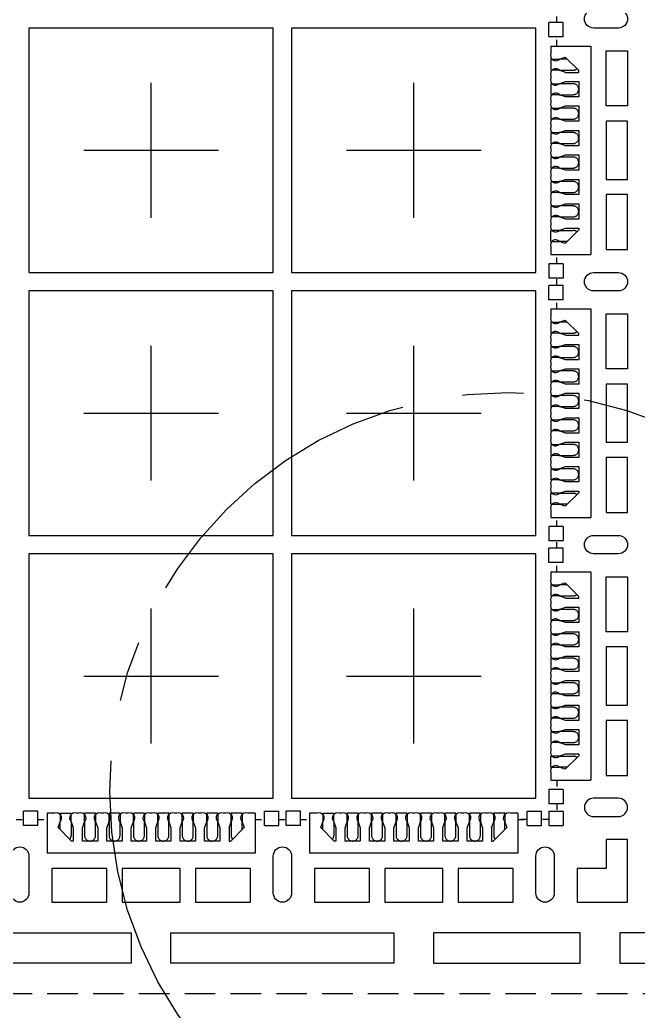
# Model space of a CAD drawing. Extents: x -140 to 1972, y -487 to -95.
# Drawn here: x 1821.49 to 1831.61, y -343.43 to -327.21 of the extents above; entities that cross this region are included whole.
import ezdxf

# ---------------------------------------------------------------- set-up
doc = ezdxf.new("R2010")
doc.units = 0
doc.header["$LTSCALE"] = 5
doc.header["$MEASUREMENT"] = 0
doc.linetypes.add('CENTER', pattern=[2, 1.25, -0.25, 0.25, -0.25])
doc.linetypes.add('HIDDEN', pattern=[0.375, 0.25, -0.125])
doc.layers.get('0').update_dxf_attribs({"linetype": 'CONTINUOUS'})
doc.layers.add('1', color=7, linetype='CONTINUOUS')
doc.layers.add('1D', color=4, linetype='CONTINUOUS')

msp = doc.modelspace()

# ---------------------------------------------------------------- linework, layer by layer
for p, q in [((1830.15, -340.153, -0.029), (1830.15, -340.388, -0.029)), ((1830.15, -340.153, -0.029), (1830.385, -340.153, -0.029)), ((1830.385, -340.153, -0.029), (1830.385, -340.388, -0.029)), ((1830.15, -340.388, -0.029), (1830.385, -340.388, -0.029))]:
    msp.add_line(p, q)
at = {"layer": '1'}
for p, q in [((1830.15, -327.488, -0.029), (1830.15, -327.253, -0.029)), ((1830.385, -327.253, -0.029), (1830.15, -327.253, -0.029)), ((1830.385, -327.488, -0.029), (1830.385, -327.253, -0.029)), ((1830.385, -327.488, -0.029), (1830.15, -327.488, -0.029)), ((1830.185, -327.638, -0.029), (1830.185, -327.764, -0.029)), ((1830.204, -327.853, -0.029), (1830.323, -327.853, -0.029)), ((1830.323, -327.853, -0.029), (1830.419, -327.819, -0.029)), ((1830.64, -328.04, -0.029), (1830.419, -327.819, -0.029)), ((1830.323, -328.033, -0.029), (1830.204, -328.033, -0.029)), ((1830.425, -328.068, -0.029), (1830.323, -328.033, -0.029)), ((1830.425, -328.068, -0.029), (1830.64, -328.068, -0.029)), ((1830.185, -328.121, -0.029), (1830.185, -328.164, -0.029)), ((1830.323, -328.253, -0.029), (1830.425, -328.218, -0.029)), ((1830.425, -328.218, -0.029), (1830.64, -328.218, -0.029)), ((1830.204, -328.253, -0.029), (1830.323, -328.253, -0.029)), ((1830.185, -328.521, -0.029), (1830.185, -328.564, -0.029)), ((1830.323, -328.433, -0.029), (1830.204, -328.433, -0.029)), ((1830.425, -328.468, -0.029), (1830.323, -328.433, -0.029)), ((1830.64, -328.468, -0.029), (1830.425, -328.468, -0.029)), ((1830.204, -328.653, -0.029), (1830.323, -328.653, -0.029)), ((1830.323, -328.653, -0.029), (1830.425, -328.618, -0.029)), ((1830.425, -328.618, -0.029), (1830.64, -328.618, -0.029)), ((1830.323, -328.833, -0.029), (1830.204, -328.833, -0.029)), ((1830.425, -328.868, -0.029), (1830.323, -328.833, -0.029)), ((1830.64, -328.868, -0.029), (1830.425, -328.868, -0.029)), ((1830.185, -328.921, -0.029), (1830.185, -328.964, -0.029)), ((1830.323, -329.053, -0.029), (1830.425, -329.018, -0.029)), ((1830.425, -329.018, -0.029), (1830.64, -329.018, -0.029)), ((1830.204, -329.053, -0.029), (1830.323, -329.053, -0.029)), ((1830.185, -329.321, -0.029), (1830.185, -329.364, -0.029)), ((1830.323, -329.233, -0.029), (1830.204, -329.233, -0.029)), ((1830.425, -329.268, -0.029), (1830.323, -329.233, -0.029)), ((1830.64, -329.268, -0.029), (1830.425, -329.268, -0.029)), ((1830.204, -329.453, -0.029), (1830.323, -329.453, -0.029)), ((1830.323, -329.453, -0.029), (1830.425, -329.418, -0.029)), ((1830.425, -329.418, -0.029), (1830.64, -329.418, -0.029)), ((1830.323, -329.633, -0.029), (1830.204, -329.633, -0.029)), ((1830.425, -329.668, -0.029), (1830.323, -329.633, -0.029)), ((1830.64, -329.668, -0.029), (1830.425, -329.668, -0.029)), ((1830.185, -329.721, -0.029), (1830.185, -329.764, -0.029)), ((1830.204, -329.853, -0.029), (1830.323, -329.853, -0.029)), ((1830.323, -329.853, -0.029), (1830.425, -329.818, -0.029)), ((1830.425, -329.818, -0.029), (1830.64, -329.818, -0.029)), ((1830.185, -330.121, -0.029), (1830.185, -330.164, -0.029)), ((1830.323, -330.033, -0.029), (1830.204, -330.033, -0.029)), ((1830.425, -330.068, -0.029), (1830.323, -330.033, -0.029)), ((1830.64, -330.068, -0.029), (1830.425, -330.068, -0.029)), ((1830.204, -330.253, -0.029), (1830.323, -330.253, -0.029)), ((1830.323, -330.253, -0.029), (1830.425, -330.218, -0.029)), ((1830.425, -330.218, -0.029), (1830.64, -330.218, -0.029)), ((1830.323, -330.433, -0.029), (1830.204, -330.433, -0.029)), ((1830.425, -330.468, -0.029), (1830.323, -330.433, -0.029)), ((1830.64, -330.468, -0.029), (1830.425, -330.468, -0.029)), ((1830.185, -330.521, -0.029), (1830.185, -330.564, -0.029)), ((1830.323, -330.653, -0.029), (1830.204, -330.653, -0.029)), ((1830.323, -330.653, -0.029), (1830.425, -330.618, -0.029)), ((1830.64, -330.646, -0.029), (1830.419, -330.866, -0.029)), ((1830.425, -330.618, -0.029), (1830.64, -330.618, -0.029)), ((1830.204, -330.833, -0.029), (1830.323, -330.833, -0.029)), ((1830.419, -330.866, -0.029), (1830.323, -330.833, -0.029)), ((1830.185, -330.921, -0.029), (1830.185, -331.048, -0.029)), ((1830.15, -331.198, -0.029), (1830.15, -331.433, -0.029)), ((1830.385, -331.198, -0.029), (1830.15, -331.198, -0.029)), ((1830.385, -331.198, -0.029), (1830.385, -331.433, -0.029)), ((1830.385, -331.433, -0.029), (1830.15, -331.433, -0.029)), ((1830.15, -331.788, -0.029), (1830.15, -331.553, -0.029)), ((1830.385, -331.553, -0.029), (1830.15, -331.553, -0.029)), ((1830.385, -331.788, -0.029), (1830.385, -331.553, -0.029)), ((1830.385, -331.788, -0.029), (1830.15, -331.788, -0.029)), ((1830.185, -331.938, -0.029), (1830.185, -332.064, -0.029)), ((1830.323, -332.153, -0.029), (1830.419, -332.119, -0.029)), ((1830.64, -332.34, -0.029), (1830.419, -332.119, -0.029)), ((1830.204, -332.153, -0.029), (1830.323, -332.153, -0.029)), ((1830.185, -332.421, -0.029), (1830.185, -332.464, -0.029)), ((1830.323, -332.333, -0.029), (1830.204, -332.333, -0.029)), ((1830.425, -332.368, -0.029), (1830.323, -332.333, -0.029)), ((1830.425, -332.368, -0.029), (1830.64, -332.368, -0.029)), ((1830.204, -332.553, -0.029), (1830.323, -332.553, -0.029)), ((1830.323, -332.553, -0.029), (1830.425, -332.518, -0.029)), ((1830.425, -332.518, -0.029), (1830.64, -332.518, -0.029)), ((1830.323, -332.733, -0.029), (1830.204, -332.733, -0.029)), ((1830.425, -332.768, -0.029), (1830.323, -332.733, -0.029)), ((1830.64, -332.768, -0.029), (1830.425, -332.768, -0.029)), ((1830.185, -332.821, -0.029), (1830.185, -332.864, -0.029)), ((1830.323, -332.953, -0.029), (1830.425, -332.918, -0.029)), ((1830.425, -332.918, -0.029), (1830.64, -332.918, -0.029)), ((1830.204, -332.953, -0.029), (1830.323, -332.953, -0.029)), ((1830.185, -333.221, -0.029), (1830.185, -333.264, -0.029)), ((1830.323, -333.133, -0.029), (1830.204, -333.133, -0.029)), ((1830.425, -333.168, -0.029), (1830.323, -333.133, -0.029)), ((1830.64, -333.168, -0.029), (1830.425, -333.168, -0.029)), ((1830.204, -333.353, -0.029), (1830.323, -333.353, -0.029)), ((1830.323, -333.353, -0.029), (1830.425, -333.318, -0.029)), ((1830.425, -333.318, -0.029), (1830.64, -333.318, -0.029)), ((1830.323, -333.533, -0.029), (1830.204, -333.533, -0.029)), ((1830.425, -333.568, -0.029), (1830.323, -333.533, -0.029)), ((1830.64, -333.568, -0.029), (1830.425, -333.568, -0.029)), ((1830.185, -333.621, -0.029), (1830.185, -333.664, -0.029)), ((1830.323, -333.753, -0.029), (1830.425, -333.718, -0.029)), ((1830.425, -333.718, -0.029), (1830.64, -333.718, -0.029)), ((1830.204, -333.753, -0.029), (1830.323, -333.753, -0.029)), ((1830.185, -334.021, -0.029), (1830.185, -334.064, -0.029)), ((1830.323, -333.933, -0.029), (1830.204, -333.933, -0.029)), ((1830.425, -333.968, -0.029), (1830.323, -333.933, -0.029)), ((1830.64, -333.968, -0.029), (1830.425, -333.968, -0.029)), ((1830.204, -334.153, -0.029), (1830.323, -334.153, -0.029)), ((1830.323, -334.153, -0.029), (1830.425, -334.118, -0.029)), ((1830.425, -334.118, -0.029), (1830.64, -334.118, -0.029)), ((1830.323, -334.333, -0.029), (1830.204, -334.333, -0.029)), ((1830.425, -334.368, -0.029), (1830.323, -334.333, -0.029)), ((1830.64, -334.368, -0.029), (1830.425, -334.368, -0.029)), ((1830.185, -334.421, -0.029), (1830.185, -334.464, -0.029)), ((1830.204, -334.553, -0.029), (1830.323, -334.553, -0.029)), ((1830.323, -334.553, -0.029), (1830.425, -334.518, -0.029)), ((1830.425, -334.518, -0.029), (1830.64, -334.518, -0.029)), ((1830.185, -334.821, -0.029), (1830.185, -334.864, -0.029)), ((1830.323, -334.733, -0.029), (1830.204, -334.733, -0.029)), ((1830.425, -334.768, -0.029), (1830.323, -334.733, -0.029)), ((1830.64, -334.768, -0.029), (1830.425, -334.768, -0.029)), ((1830.323, -334.953, -0.029), (1830.204, -334.953, -0.029)), ((1830.323, -334.953, -0.029), (1830.425, -334.918, -0.029)), ((1830.64, -334.946, -0.029), (1830.419, -335.166, -0.029)), ((1830.425, -334.918, -0.029), (1830.64, -334.918, -0.029)), ((1830.204, -335.133, -0.029), (1830.323, -335.133, -0.029)), ((1830.419, -335.166, -0.029), (1830.323, -335.133, -0.029)), ((1830.185, -335.221, -0.029), (1830.185, -335.348, -0.029)), ((1830.15, -335.498, -0.029), (1830.15, -335.733, -0.029)), ((1830.385, -335.498, -0.029), (1830.15, -335.498, -0.029)), ((1830.385, -335.498, -0.029), (1830.385, -335.733, -0.029)), ((1830.385, -335.733, -0.029), (1830.15, -335.733, -0.029)), ((1830.15, -336.088, -0.029), (1830.15, -335.853, -0.029)), ((1830.385, -335.853, -0.029), (1830.15, -335.853, -0.029)), ((1830.385, -336.088, -0.029), (1830.385, -335.853, -0.029)), ((1830.385, -336.088, -0.029), (1830.15, -336.088, -0.029)), ((1830.185, -336.238, -0.029), (1830.185, -336.364, -0.029)), ((1830.204, -336.453, -0.029), (1830.323, -336.453, -0.029)), ((1830.323, -336.453, -0.029), (1830.419, -336.419, -0.029)), ((1830.64, -336.64, -0.029), (1830.419, -336.419, -0.029)), ((1830.323, -336.633, -0.029), (1830.204, -336.633, -0.029)), ((1830.425, -336.668, -0.029), (1830.323, -336.633, -0.029)), ((1830.425, -336.668, -0.029), (1830.64, -336.668, -0.029)), ((1830.185, -336.721, -0.029), (1830.185, -336.764, -0.029)), ((1830.323, -336.853, -0.029), (1830.425, -336.818, -0.029)), ((1830.425, -336.818, -0.029), (1830.64, -336.818, -0.029)), ((1830.204, -336.853, -0.029), (1830.323, -336.853, -0.029)), ((1830.185, -337.121, -0.029), (1830.185, -337.164, -0.029)), ((1830.323, -337.033, -0.029), (1830.204, -337.033, -0.029)), ((1830.425, -337.068, -0.029), (1830.323, -337.033, -0.029)), ((1830.64, -337.068, -0.029), (1830.425, -337.068, -0.029)), ((1830.204, -337.253, -0.029), (1830.323, -337.253, -0.029)), ((1830.323, -337.253, -0.029), (1830.425, -337.218, -0.029)), ((1830.425, -337.218, -0.029), (1830.64, -337.218, -0.029)), ((1830.323, -337.433, -0.029), (1830.204, -337.433, -0.029)), ((1830.425, -337.468, -0.029), (1830.323, -337.433, -0.029)), ((1830.64, -337.468, -0.029), (1830.425, -337.468, -0.029)), ((1830.185, -337.521, -0.029), (1830.185, -337.564, -0.029)), ((1830.323, -337.653, -0.029), (1830.425, -337.618, -0.029)), ((1830.425, -337.618, -0.029), (1830.64, -337.618, -0.029)), ((1830.204, -337.653, -0.029), (1830.323, -337.653, -0.029)), ((1830.185, -337.921, -0.029), (1830.185, -337.964, -0.029)), ((1830.323, -337.833, -0.029), (1830.204, -337.833, -0.029)), ((1830.425, -337.868, -0.029), (1830.323, -337.833, -0.029)), ((1830.64, -337.868, -0.029), (1830.425, -337.868, -0.029)), ((1830.204, -338.053, -0.029), (1830.323, -338.053, -0.029)), ((1830.323, -338.053, -0.029), (1830.425, -338.018, -0.029)), ((1830.425, -338.018, -0.029), (1830.64, -338.018, -0.029)), ((1830.323, -338.233, -0.029), (1830.204, -338.233, -0.029)), ((1830.425, -338.268, -0.029), (1830.323, -338.233, -0.029)), ((1830.64, -338.268, -0.029), (1830.425, -338.268, -0.029)), ((1830.185, -338.321, -0.029), (1830.185, -338.364, -0.029)), ((1830.204, -338.453, -0.029), (1830.323, -338.453, -0.029)), ((1830.323, -338.453, -0.029), (1830.425, -338.418, -0.029)), ((1830.425, -338.418, -0.029), (1830.64, -338.418, -0.029)), ((1830.185, -338.721, -0.029), (1830.185, -338.764, -0.029)), ((1830.323, -338.633, -0.029), (1830.204, -338.633, -0.029)), ((1830.425, -338.668, -0.029), (1830.323, -338.633, -0.029)), ((1830.64, -338.668, -0.029), (1830.425, -338.668, -0.029)), ((1830.204, -338.853, -0.029), (1830.323, -338.853, -0.029)), ((1830.323, -338.853, -0.029), (1830.425, -338.818, -0.029)), ((1830.425, -338.818, -0.029), (1830.64, -338.818, -0.029)), ((1830.323, -339.033, -0.029), (1830.204, -339.033, -0.029)), ((1830.425, -339.068, -0.029), (1830.323, -339.033, -0.029)), ((1830.64, -339.068, -0.029), (1830.425, -339.068, -0.029)), ((1830.185, -339.121, -0.029), (1830.185, -339.164, -0.029)), ((1830.323, -339.253, -0.029), (1830.204, -339.253, -0.029)), ((1830.323, -339.253, -0.029), (1830.425, -339.218, -0.029)), ((1830.64, -339.246, -0.029), (1830.419, -339.466, -0.029)), ((1830.425, -339.218, -0.029), (1830.64, -339.218, -0.029)), ((1830.185, -339.521, -0.029), (1830.185, -339.648, -0.029)), ((1830.204, -339.433, -0.029), (1830.323, -339.433, -0.029)), ((1830.419, -339.466, -0.029), (1830.323, -339.433, -0.029)), ((1830.15, -339.798, -0.029), (1830.15, -340.033, -0.029)), ((1830.385, -339.798, -0.029), (1830.15, -339.798, -0.029)), ((1830.385, -339.798, -0.029), (1830.385, -340.033, -0.029)), ((1830.385, -340.033, -0.029), (1830.15, -340.033, -0.029)), ((1821.55, -340.388, -0.029), (1821.55, -340.153, -0.029)), ((1821.785, -340.153, -0.029), (1821.55, -340.153, -0.029)), ((1821.785, -340.388, -0.029), (1821.785, -340.153, -0.029)), ((1822.061, -340.188, -0.029), (1821.935, -340.188, -0.029)), ((1822.15, -340.207, -0.029), (1822.15, -340.327, -0.029)), ((1822.33, -340.327, -0.029), (1822.33, -340.207, -0.029)), ((1822.461, -340.188, -0.029), (1822.418, -340.188, -0.029)), ((1822.55, -340.327, -0.029), (1822.55, -340.207, -0.029)), ((1822.73, -340.207, -0.029), (1822.73, -340.327, -0.029)), ((1822.861, -340.188, -0.029), (1822.818, -340.188, -0.029)), ((1822.95, -340.327, -0.029), (1822.95, -340.207, -0.029)), ((1823.13, -340.207, -0.029), (1823.13, -340.327, -0.029)), ((1823.261, -340.188, -0.029), (1823.218, -340.188, -0.029)), ((1823.35, -340.327, -0.029), (1823.35, -340.207, -0.029)), ((1823.53, -340.207, -0.029), (1823.53, -340.327, -0.029)), ((1823.661, -340.188, -0.029), (1823.618, -340.188, -0.029)), ((1823.75, -340.327, -0.029), (1823.75, -340.207, -0.029)), ((1823.93, -340.207, -0.029), (1823.93, -340.327, -0.029)), ((1824.061, -340.188, -0.029), (1824.018, -340.188, -0.029)), ((1824.15, -340.327, -0.029), (1824.15, -340.207, -0.029)), ((1824.33, -340.207, -0.029), (1824.33, -340.327, -0.029)), ((1824.461, -340.188, -0.029), (1824.418, -340.188, -0.029)), ((1824.55, -340.327, -0.029), (1824.55, -340.207, -0.029)), ((1824.73, -340.207, -0.029), (1824.73, -340.327, -0.029)), ((1824.861, -340.188, -0.029), (1824.818, -340.188, -0.029)), ((1824.95, -340.327, -0.029), (1824.95, -340.207, -0.029)), ((1825.13, -340.207, -0.029), (1825.13, -340.327, -0.029)), ((1825.345, -340.188, -0.029), (1825.218, -340.188, -0.029)), ((1825.495, -340.153, -0.029), (1825.73, -340.153, -0.029)), ((1825.495, -340.388, -0.029), (1825.495, -340.153, -0.029)), ((1825.73, -340.388, -0.029), (1825.73, -340.153, -0.029)), ((1825.85, -340.388, -0.029), (1825.85, -340.153, -0.029)), ((1826.085, -340.153, -0.029), (1825.85, -340.153, -0.029)), ((1826.085, -340.388, -0.029), (1826.085, -340.153, -0.029)), ((1826.361, -340.188, -0.029), (1826.235, -340.188, -0.029)), ((1826.45, -340.207, -0.029), (1826.45, -340.327, -0.029)), ((1826.63, -340.327, -0.029), (1826.63, -340.207, -0.029)), ((1826.761, -340.188, -0.029), (1826.718, -340.188, -0.029)), ((1826.85, -340.327, -0.029), (1826.85, -340.207, -0.029)), ((1827.03, -340.207, -0.029), (1827.03, -340.327, -0.029)), ((1827.161, -340.188, -0.029), (1827.118, -340.188, -0.029)), ((1827.25, -340.327, -0.029), (1827.25, -340.207, -0.029)), ((1827.43, -340.207, -0.029), (1827.43, -340.327, -0.029)), ((1827.561, -340.188, -0.029), (1827.518, -340.188, -0.029)), ((1827.65, -340.327, -0.029), (1827.65, -340.207, -0.029)), ((1827.83, -340.207, -0.029), (1827.83, -340.327, -0.029)), ((1827.961, -340.188, -0.029), (1827.918, -340.188, -0.029)), ((1828.05, -340.327, -0.029), (1828.05, -340.207, -0.029)), ((1828.23, -340.207, -0.029), (1828.23, -340.327, -0.029)), ((1828.361, -340.188, -0.029), (1828.318, -340.188, -0.029)), ((1828.45, -340.327, -0.029), (1828.45, -340.207, -0.029)), ((1828.63, -340.207, -0.029), (1828.63, -340.327, -0.029)), ((1828.761, -340.188, -0.029), (1828.718, -340.188, -0.029)), ((1828.85, -340.327, -0.029), (1828.85, -340.207, -0.029)), ((1829.03, -340.207, -0.029), (1829.03, -340.327, -0.029)), ((1829.161, -340.188, -0.029), (1829.118, -340.188, -0.029)), ((1829.25, -340.327, -0.029), (1829.25, -340.207, -0.029)), ((1829.43, -340.207, -0.029), (1829.43, -340.327, -0.029)), ((1829.645, -340.188, -0.029), (1829.518, -340.188, -0.029)), ((1829.795, -340.153, -0.029), (1830.03, -340.153, -0.029)), ((1829.795, -340.388, -0.029), (1829.795, -340.153, -0.029)), ((1830.03, -340.388, -0.029), (1830.03, -340.153, -0.029)), ((1821.785, -340.388, -0.029), (1821.55, -340.388, -0.029)), ((1822.116, -340.422, -0.029), (1822.15, -340.327, -0.029)), ((1822.33, -340.327, -0.029), (1822.365, -340.428, -0.029)), ((1822.515, -340.428, -0.029), (1822.55, -340.327, -0.029)), ((1822.73, -340.327, -0.029), (1822.765, -340.428, -0.029)), ((1822.915, -340.428, -0.029), (1822.95, -340.327, -0.029)), ((1823.13, -340.327, -0.029), (1823.165, -340.428, -0.029)), ((1823.315, -340.428, -0.029), (1823.35, -340.327, -0.029)), ((1823.53, -340.327, -0.029), (1823.565, -340.428, -0.029)), ((1823.715, -340.428, -0.029), (1823.75, -340.327, -0.029)), ((1823.93, -340.327, -0.029), (1823.965, -340.428, -0.029)), ((1824.115, -340.428, -0.029), (1824.15, -340.327, -0.029)), ((1824.33, -340.327, -0.029), (1824.365, -340.428, -0.029)), ((1824.515, -340.428, -0.029), (1824.55, -340.327, -0.029)), ((1824.73, -340.327, -0.029), (1824.765, -340.428, -0.029)), ((1824.915, -340.428, -0.029), (1824.95, -340.327, -0.029)), ((1825.13, -340.327, -0.029), (1825.163, -340.422, -0.029)), ((1825.495, -340.388, -0.029), (1825.73, -340.388, -0.029)), ((1826.085, -340.388, -0.029), (1825.85, -340.388, -0.029)), ((1826.416, -340.422, -0.029), (1826.45, -340.327, -0.029)), ((1826.63, -340.327, -0.029), (1826.665, -340.428, -0.029)), ((1826.815, -340.428, -0.029), (1826.85, -340.327, -0.029)), ((1827.03, -340.327, -0.029), (1827.065, -340.428, -0.029)), ((1827.215, -340.428, -0.029), (1827.25, -340.327, -0.029)), ((1827.43, -340.327, -0.029), (1827.465, -340.428, -0.029)), ((1827.615, -340.428, -0.029), (1827.65, -340.327, -0.029)), ((1827.83, -340.327, -0.029), (1827.865, -340.428, -0.029)), ((1828.015, -340.428, -0.029), (1828.05, -340.327, -0.029)), ((1828.23, -340.327, -0.029), (1828.265, -340.428, -0.029)), ((1828.415, -340.428, -0.029), (1828.45, -340.327, -0.029)), ((1828.63, -340.327, -0.029), (1828.665, -340.428, -0.029)), ((1828.815, -340.428, -0.029), (1828.85, -340.327, -0.029)), ((1829.03, -340.327, -0.029), (1829.065, -340.428, -0.029)), ((1829.215, -340.428, -0.029), (1829.25, -340.327, -0.029)), ((1829.43, -340.327, -0.029), (1829.463, -340.422, -0.029)), ((1829.795, -340.388, -0.029), (1830.03, -340.388, -0.029)), ((1822.337, -340.643, -0.029), (1822.116, -340.422, -0.029)), ((1822.365, -340.428, -0.029), (1822.365, -340.643, -0.029)), ((1822.515, -340.643, -0.029), (1822.515, -340.428, -0.029)), ((1822.765, -340.428, -0.029), (1822.765, -340.643, -0.029)), ((1822.915, -340.643, -0.029), (1822.915, -340.428, -0.029)), ((1823.165, -340.428, -0.029), (1823.165, -340.643, -0.029)), ((1823.315, -340.643, -0.029), (1823.315, -340.428, -0.029)), ((1823.565, -340.428, -0.029), (1823.565, -340.643, -0.029)), ((1823.715, -340.643, -0.029), (1823.715, -340.428, -0.029)), ((1823.965, -340.428, -0.029), (1823.965, -340.643, -0.029)), ((1824.115, -340.643, -0.029), (1824.115, -340.428, -0.029)), ((1824.365, -340.428, -0.029), (1824.365, -340.643, -0.029)), ((1824.515, -340.643, -0.029), (1824.515, -340.428, -0.029)), ((1824.765, -340.428, -0.029), (1824.765, -340.643, -0.029)), ((1824.915, -340.428, -0.029), (1824.915, -340.643, -0.029)), ((1824.942, -340.643, -0.029), (1825.163, -340.422, -0.029)), ((1826.637, -340.643, -0.029), (1826.416, -340.422, -0.029)), ((1826.665, -340.428, -0.029), (1826.665, -340.643, -0.029)), ((1826.815, -340.643, -0.029), (1826.815, -340.428, -0.029)), ((1827.065, -340.428, -0.029), (1827.065, -340.643, -0.029)), ((1827.215, -340.643, -0.029), (1827.215, -340.428, -0.029)), ((1827.465, -340.428, -0.029), (1827.465, -340.643, -0.029)), ((1827.615, -340.643, -0.029), (1827.615, -340.428, -0.029)), ((1827.865, -340.428, -0.029), (1827.865, -340.643, -0.029)), ((1828.015, -340.643, -0.029), (1828.015, -340.428, -0.029)), ((1828.265, -340.428, -0.029), (1828.265, -340.643, -0.029)), ((1828.415, -340.643, -0.029), (1828.415, -340.428, -0.029)), ((1828.665, -340.428, -0.029), (1828.665, -340.643, -0.029)), ((1828.815, -340.643, -0.029), (1828.815, -340.428, -0.029)), ((1829.065, -340.428, -0.029), (1829.065, -340.643, -0.029)), ((1829.215, -340.428, -0.029), (1829.215, -340.643, -0.029)), ((1829.242, -340.643, -0.029), (1829.463, -340.422, -0.029))]:
    msp.add_line(p, q, dxfattribs=at)
at = {"layer": '1', "color": 7}
for p, q in [((1830.185, -327.638, -0.029), (1830.84, -327.638, -0.029)), ((1830.84, -327.638, -0.029), (1830.84, -331.048, -0.029)), ((1830.64, -328.068, -0.029), (1830.64, -328.04, -0.029)), ((1830.64, -328.218, -0.029), (1830.64, -328.468, -0.029)), ((1830.64, -328.618, -0.029), (1830.64, -328.868, -0.029)), ((1830.64, -329.018, -0.029), (1830.64, -329.268, -0.029)), ((1830.64, -329.418, -0.029), (1830.64, -329.668, -0.029)), ((1830.64, -329.818, -0.029), (1830.64, -330.068, -0.029)), ((1830.64, -330.218, -0.029), (1830.64, -330.468, -0.029)), ((1830.64, -330.618, -0.029), (1830.64, -330.646, -0.029)), ((1830.185, -331.048, -0.029), (1830.84, -331.048, -0.029)), ((1830.185, -331.938, -0.029), (1830.84, -331.938, -0.029)), ((1830.84, -331.938, -0.029), (1830.84, -335.348, -0.029)), ((1830.64, -332.368, -0.029), (1830.64, -332.34, -0.029)), ((1830.64, -332.518, -0.029), (1830.64, -332.768, -0.029)), ((1830.64, -332.918, -0.029), (1830.64, -333.168, -0.029)), ((1830.64, -333.318, -0.029), (1830.64, -333.568, -0.029)), ((1830.64, -333.718, -0.029), (1830.64, -333.968, -0.029)), ((1830.64, -334.118, -0.029), (1830.64, -334.368, -0.029)), ((1830.64, -334.518, -0.029), (1830.64, -334.768, -0.029)), ((1830.64, -334.918, -0.029), (1830.64, -334.946, -0.029)), ((1830.185, -335.348, -0.029), (1830.84, -335.348, -0.029)), ((1830.185, -336.238, -0.029), (1830.84, -336.238, -0.029)), ((1830.84, -336.238, -0.029), (1830.84, -339.648, -0.029)), ((1830.64, -336.668, -0.029), (1830.64, -336.64, -0.029)), ((1830.64, -336.818, -0.029), (1830.64, -337.068, -0.029)), ((1830.64, -337.218, -0.029), (1830.64, -337.468, -0.029)), ((1830.64, -337.618, -0.029), (1830.64, -337.868, -0.029)), ((1830.64, -338.018, -0.029), (1830.64, -338.268, -0.029)), ((1830.64, -338.418, -0.029), (1830.64, -338.668, -0.029)), ((1830.64, -338.818, -0.029), (1830.64, -339.068, -0.029)), ((1830.64, -339.218, -0.029), (1830.64, -339.246, -0.029)), ((1830.185, -339.648, -0.029), (1830.84, -339.648, -0.029)), ((1821.935, -340.188, -0.029), (1821.935, -340.843, -0.029)), ((1825.345, -340.188, -0.029), (1825.345, -340.843, -0.029)), ((1826.235, -340.188, -0.029), (1826.235, -340.843, -0.029)), ((1829.645, -340.188, -0.029), (1829.645, -340.843, -0.029)), ((1822.365, -340.643, -0.029), (1822.337, -340.643, -0.029)), ((1822.765, -340.643, -0.029), (1822.515, -340.643, -0.029)), ((1823.165, -340.643, -0.029), (1822.915, -340.643, -0.029)), ((1823.565, -340.643, -0.029), (1823.315, -340.643, -0.029)), ((1823.965, -340.643, -0.029), (1823.715, -340.643, -0.029)), ((1824.365, -340.643, -0.029), (1824.115, -340.643, -0.029)), ((1824.765, -340.643, -0.029), (1824.515, -340.643, -0.029)), ((1824.915, -340.643, -0.029), (1824.942, -340.643, -0.029)), ((1826.665, -340.643, -0.029), (1826.637, -340.643, -0.029)), ((1827.065, -340.643, -0.029), (1826.815, -340.643, -0.029)), ((1827.465, -340.643, -0.029), (1827.215, -340.643, -0.029)), ((1827.865, -340.643, -0.029), (1827.615, -340.643, -0.029)), ((1828.265, -340.643, -0.029), (1828.015, -340.643, -0.029)), ((1828.665, -340.643, -0.029), (1828.415, -340.643, -0.029)), ((1829.065, -340.643, -0.029), (1828.815, -340.643, -0.029)), ((1829.215, -340.643, -0.029), (1829.242, -340.643, -0.029)), ((1825.345, -340.843, -0.029), (1821.935, -340.843, -0.029)), ((1829.645, -340.843, -0.029), (1826.235, -340.843, -0.029))]:
    msp.add_line(p, q, dxfattribs=at)
at = {"layer": '1', "ltscale": 10, "elevation": -0.029}
for points in [[(1830.885, -327.043), (1831.29, -327.043, -1), (1831.29, -327.343), (1830.885, -327.343, -1)], [(1830.885, -331.343), (1831.29, -331.343, -1), (1831.29, -331.643), (1830.885, -331.643, -1)], [(1830.885, -335.643), (1831.29, -335.643, -1), (1831.29, -335.943), (1830.885, -335.943, -1)], [(1830.885, -340.243), (1831.29, -340.243, 1), (1831.29, -339.943), (1830.885, -339.943, 1)], [(1821.64, -340.888), (1821.64, -341.493, -1), (1821.34, -341.493), (1821.34, -340.888, -1)], [(1825.94, -340.888), (1825.94, -341.493, -1), (1825.64, -341.493), (1825.64, -340.888, -1)], [(1830.24, -340.888), (1830.24, -341.493, -1), (1829.94, -341.493), (1829.94, -340.888, -1)]]:
    msp.add_lwpolyline(points, format="xyb", close=True, dxfattribs=at)
for points in [[(1831.44, -328.618), (1831.09, -328.618), (1831.09, -327.718), (1831.44, -327.718)], [(1831.44, -328.868), (1831.09, -328.868), (1831.09, -329.818), (1831.44, -329.818)], [(1831.09, -330.068), (1831.09, -330.968), (1831.44, -330.968), (1831.44, -330.068)], [(1831.44, -332.918), (1831.09, -332.918), (1831.09, -332.018), (1831.44, -332.018)], [(1831.44, -333.168), (1831.09, -333.168), (1831.09, -334.118), (1831.44, -334.118)], [(1831.09, -334.368), (1831.09, -335.268), (1831.44, -335.268), (1831.44, -334.368)], [(1831.44, -337.218), (1831.09, -337.218), (1831.09, -336.318), (1831.44, -336.318)], [(1831.44, -337.468), (1831.09, -337.468), (1831.09, -338.418), (1831.44, -338.418)], [(1831.09, -338.668), (1831.09, -339.568), (1831.44, -339.568), (1831.44, -338.668)], [(1822.015, -341.093), (1822.015, -341.643), (1822.915, -341.643), (1822.915, -341.093)], [(1823.165, -341.093), (1823.165, -341.643), (1824.115, -341.643), (1824.115, -341.093)], [(1824.365, -341.093), (1824.365, -341.643), (1825.265, -341.643), (1825.265, -341.093)], [(1826.315, -341.093), (1826.315, -341.643), (1827.215, -341.643), (1827.215, -341.093)], [(1827.465, -341.093), (1827.465, -341.643), (1828.415, -341.643), (1828.415, -341.093)], [(1828.665, -341.093), (1828.665, -341.643), (1829.565, -341.643), (1829.565, -341.093)], [(1831.94, -341.668), (1831.94, -342.143), (1831.315, -342.143), (1831.315, -342.643), (1832.44, -342.643), (1832.44, -341.668)], [(1819.665, -342.143), (1823.315, -342.143), (1823.315, -342.643), (1819.665, -342.643)], [(1823.965, -342.143), (1827.615, -342.143), (1827.615, -342.643), (1823.965, -342.643)], [(1828.265, -342.143), (1828.265, -342.643), (1830.665, -342.643), (1830.665, -342.143)]]:
    msp.add_lwpolyline(points, close=True, dxfattribs=at)
at = {"layer": '1', "elevation": -0.029}
msp.add_lwpolyline([(1830.615, -341.093), (1830.615, -341.643), (1831.44, -341.643), (1831.44, -340.618), (1831.09, -340.618), (1831.09, -341.093)], close=True, dxfattribs=at)
at = {"layer": '1'}
for centre, start, end in [((1830.264, -327.793, -0.029), 159.5408, 315.2841), ((1830.264, -328.092, -0.029), 44.7159, 200.4592), ((1830.264, -328.193, -0.029), 159.5408, 315.2841), ((1830.264, -328.492, -0.029), 44.7159, 200.4592), ((1830.264, -328.593, -0.029), 159.5408, 315.2841), ((1830.264, -328.892, -0.029), 44.7159, 200.4592), ((1830.264, -328.993, -0.029), 159.5408, 315.2841), ((1830.264, -329.292, -0.029), 44.7159, 200.4592), ((1830.264, -329.393, -0.029), 159.5408, 315.2841), ((1830.264, -329.692, -0.029), 44.7159, 200.4592), ((1830.264, -329.793, -0.029), 159.5408, 315.2841), ((1830.264, -330.092, -0.029), 44.7159, 200.4592), ((1830.264, -330.193, -0.029), 159.5408, 315.2841), ((1830.264, -330.492, -0.029), 44.7159, 200.4592), ((1830.264, -330.593, -0.029), 159.5408, 315.2841), ((1830.264, -330.892, -0.029), 44.7159, 200.4592), ((1830.264, -332.093, -0.029), 159.5408, 315.2841), ((1830.264, -332.392, -0.029), 44.7159, 200.4592), ((1830.264, -332.493, -0.029), 159.5408, 315.2841), ((1830.264, -332.792, -0.029), 44.7159, 200.4592), ((1830.264, -332.893, -0.029), 159.5408, 315.2841), ((1830.264, -333.192, -0.029), 44.7159, 200.4592), ((1830.264, -333.293, -0.029), 159.5408, 315.2841), ((1830.264, -333.592, -0.029), 44.7159, 200.4592), ((1830.264, -333.693, -0.029), 159.5408, 315.2841), ((1830.264, -333.992, -0.029), 44.7159, 200.4592), ((1830.264, -334.093, -0.029), 159.5408, 315.2841), ((1830.264, -334.392, -0.029), 44.7159, 200.4592), ((1830.264, -334.493, -0.029), 159.5408, 315.2841), ((1830.264, -334.792, -0.029), 44.7159, 200.4592), ((1830.264, -334.893, -0.029), 159.5408, 315.2841), ((1830.264, -335.192, -0.029), 44.7159, 200.4592), ((1830.264, -336.393, -0.029), 159.5408, 315.2841), ((1830.264, -336.692, -0.029), 44.7159, 200.4592), ((1830.264, -336.793, -0.029), 159.5408, 315.2841), ((1830.264, -337.092, -0.029), 44.7159, 200.4592), ((1830.264, -337.193, -0.029), 159.5408, 315.2841), ((1830.264, -337.492, -0.029), 44.7159, 200.4592), ((1830.264, -337.593, -0.029), 159.5408, 315.2841), ((1830.264, -337.892, -0.029), 44.7159, 200.4592), ((1830.264, -337.993, -0.029), 159.5408, 315.2841), ((1830.264, -338.292, -0.029), 44.7159, 200.4592), ((1830.264, -338.393, -0.029), 159.5408, 315.2841), ((1830.264, -338.692, -0.029), 44.7159, 200.4592), ((1830.264, -338.793, -0.029), 159.5408, 315.2841), ((1830.264, -339.092, -0.029), 44.7159, 200.4592), ((1830.264, -339.193, -0.029), 159.5408, 315.2841), ((1830.264, -339.492, -0.029), 44.7159, 200.4592), ((1822.09, -340.267, -0.029), 314.7159, 110.4592), ((1822.389, -340.267, -0.029), 69.5408, 225.2841), ((1822.49, -340.267, -0.029), 314.7159, 110.4592), ((1822.789, -340.267, -0.029), 69.5408, 225.2841), ((1822.89, -340.267, -0.029), 314.7159, 110.4592), ((1823.189, -340.267, -0.029), 69.5408, 225.2841), ((1823.29, -340.267, -0.029), 314.7159, 110.4592), ((1823.589, -340.267, -0.029), 69.5408, 225.2841), ((1823.69, -340.267, -0.029), 314.7159, 110.4592), ((1823.989, -340.267, -0.029), 69.5408, 225.2841), ((1824.09, -340.267, -0.029), 314.7159, 110.4592), ((1824.389, -340.267, -0.029), 69.5408, 225.2841), ((1824.49, -340.267, -0.029), 314.7159, 110.4592), ((1824.789, -340.267, -0.029), 69.5408, 225.2841), ((1824.89, -340.267, -0.029), 314.7159, 110.4592), ((1825.189, -340.267, -0.029), 69.5408, 225.2841), ((1826.39, -340.267, -0.029), 314.7159, 110.4592), ((1826.689, -340.267, -0.029), 69.5408, 225.2841), ((1826.79, -340.267, -0.029), 314.7159, 110.4592), ((1827.089, -340.267, -0.029), 69.5408, 225.2841), ((1827.19, -340.267, -0.029), 314.7159, 110.4592), ((1827.489, -340.267, -0.029), 69.5408, 225.2841), ((1827.59, -340.267, -0.029), 314.7159, 110.4592), ((1827.889, -340.267, -0.029), 69.5408, 225.2841), ((1827.99, -340.267, -0.029), 314.7159, 110.4592), ((1828.289, -340.267, -0.029), 69.5408, 225.2841), ((1828.39, -340.267, -0.029), 314.7159, 110.4592), ((1828.689, -340.267, -0.029), 69.5408, 225.2841), ((1828.79, -340.267, -0.029), 314.7159, 110.4592), ((1829.089, -340.267, -0.029), 69.5408, 225.2841), ((1829.19, -340.267, -0.029), 314.7159, 110.4592), ((1829.489, -340.267, -0.029), 69.5408, 225.2841)]:
    msp.add_arc(centre, 0.0843, start, end, dxfattribs=at)
at = {"layer": '1D', "linetype": 'HIDDEN', "ltscale": 0.08}
for p, q in [((1830.285, -327.253, -0.029), (1830.285, -327.133, -0.029)), ((1830.285, -327.638, -0.029), (1830.285, -327.488, -0.029)), ((1830.285, -331.198, -0.029), (1830.285, -331.048, -0.029)), ((1830.285, -331.553, -0.029), (1830.285, -331.433, -0.029)), ((1830.285, -331.938, -0.029), (1830.285, -331.788, -0.029)), ((1830.285, -335.498, -0.029), (1830.285, -335.348, -0.029)), ((1830.285, -335.853, -0.029), (1830.285, -335.733, -0.029)), ((1830.285, -336.238, -0.029), (1830.285, -336.088, -0.029)), ((1830.285, -339.648, -0.029), (1830.285, -339.798, -0.029)), ((1830.285, -340.033, -0.029), (1830.285, -340.153, -0.029)), ((1821.43, -340.288, -0.029), (1821.55, -340.288, -0.029)), ((1821.785, -340.288, -0.029), (1821.935, -340.288, -0.029)), ((1825.345, -340.288, -0.029), (1825.495, -340.288, -0.029)), ((1825.73, -340.288, -0.029), (1825.85, -340.288, -0.029)), ((1826.085, -340.288, -0.029), (1826.235, -340.288, -0.029)), ((1829.645, -340.288, -0.029), (1829.795, -340.288, -0.029)), ((1829.795, -340.288, -0.029), (1829.645, -340.288, -0.029)), ((1830.15, -340.288, -0.029), (1830.03, -340.288, -0.029))]:
    msp.add_line(p, q, dxfattribs=at)
at = {"layer": '1D', "linetype": 'CENTER'}
for p, q in [((1823.64, -330.446, -0.029), (1823.64, -328.24, -0.029)), ((1827.94, -330.446, -0.029), (1827.94, -328.24, -0.029)), ((1822.537, -329.343, -0.029), (1824.742, -329.343, -0.029)), ((1826.837, -329.343, -0.029), (1829.042, -329.343, -0.029)), ((1823.64, -334.746, -0.029), (1823.64, -332.54, -0.029)), ((1827.94, -334.746, -0.029), (1827.94, -332.54, -0.029)), ((1822.537, -333.643, -0.029), (1824.742, -333.643, -0.029)), ((1826.837, -333.643, -0.029), (1829.042, -333.643, -0.029)), ((1823.64, -339.046, -0.029), (1823.64, -336.84, -0.029)), ((1827.94, -339.046, -0.029), (1827.94, -336.84, -0.029)), ((1822.537, -337.943, -0.029), (1824.742, -337.943, -0.029)), ((1826.837, -337.943, -0.029), (1829.042, -337.943, -0.029))]:
    msp.add_line(p, q, dxfattribs=at)
at = {"layer": '1D', "color": 4, "linetype": 'HIDDEN', "ltscale": 0.4, "elevation": -0.029}
msp.add_lwpolyline([(1832.94, -281.143), (1832.94, -343.143), (1775.64, -343.143), (1775.64, -281.143)], close=True, dxfattribs=at)
at = {"layer": '1D', "color": 2, "linetype": 'CENTER', "ltscale": 0.8, "elevation": -0.029}
for points in [[(1825.64, -331.343), (1825.64, -327.343), (1821.64, -327.343), (1821.64, -331.343)], [(1829.94, -331.343), (1829.94, -327.343), (1825.94, -327.343), (1825.94, -331.343)], [(1825.64, -335.643), (1825.64, -331.643), (1821.64, -331.643), (1821.64, -335.643)], [(1829.94, -335.643), (1829.94, -331.643), (1825.94, -331.643), (1825.94, -335.643)], [(1825.64, -339.943), (1825.64, -335.943), (1821.64, -335.943), (1821.64, -339.943)], [(1829.94, -339.943), (1829.94, -335.943), (1825.94, -335.943), (1825.94, -339.943)]]:
    msp.add_lwpolyline(points, close=True, dxfattribs=at)
at = {"layer": '1D', "linetype": 'HIDDEN', "ltscale": 0.3, "elevation": -0.029}
for points in [[(1830.204, -327.853), (1830.185, -327.853), (1830.185, -328.033), (1830.204, -328.033)], [(1830.452, -327.853), (1830.323, -327.853)], [(1830.204, -328.253), (1830.185, -328.253), (1830.185, -328.433), (1830.204, -328.433)], [(1830.204, -328.653), (1830.185, -328.653), (1830.185, -328.833), (1830.204, -328.833)], [(1830.204, -329.053), (1830.185, -329.053), (1830.185, -329.233), (1830.204, -329.233)], [(1830.204, -329.453), (1830.185, -329.453), (1830.185, -329.633), (1830.204, -329.633)], [(1830.204, -329.853), (1830.185, -329.853), (1830.185, -330.033), (1830.204, -330.033)], [(1830.204, -330.253), (1830.185, -330.253), (1830.185, -330.433), (1830.204, -330.433)], [(1830.204, -330.833), (1830.185, -330.833), (1830.185, -330.653), (1830.204, -330.653)], [(1830.452, -330.833), (1830.323, -330.833)], [(1830.204, -332.153), (1830.185, -332.153), (1830.185, -332.333), (1830.204, -332.333)], [(1830.452, -332.153), (1830.323, -332.153)], [(1830.204, -332.553), (1830.185, -332.553), (1830.185, -332.733), (1830.204, -332.733)], [(1830.204, -332.953), (1830.185, -332.953), (1830.185, -333.133), (1830.204, -333.133)], [(1830.204, -333.353), (1830.185, -333.353), (1830.185, -333.533), (1830.204, -333.533)], [(1830.204, -333.753), (1830.185, -333.753), (1830.185, -333.933), (1830.204, -333.933)], [(1830.204, -334.153), (1830.185, -334.153), (1830.185, -334.333), (1830.204, -334.333)], [(1830.204, -334.553), (1830.185, -334.553), (1830.185, -334.733), (1830.204, -334.733)], [(1830.204, -335.133), (1830.185, -335.133), (1830.185, -334.953), (1830.204, -334.953)], [(1830.452, -335.133), (1830.323, -335.133)], [(1830.204, -336.453), (1830.185, -336.453), (1830.185, -336.633), (1830.204, -336.633)], [(1830.452, -336.453), (1830.323, -336.453)], [(1830.204, -336.853), (1830.185, -336.853), (1830.185, -337.033), (1830.204, -337.033)], [(1830.204, -337.253), (1830.185, -337.253), (1830.185, -337.433), (1830.204, -337.433)], [(1830.204, -337.653), (1830.185, -337.653), (1830.185, -337.833), (1830.204, -337.833)], [(1830.204, -338.053), (1830.185, -338.053), (1830.185, -338.233), (1830.204, -338.233)], [(1830.204, -338.453), (1830.185, -338.453), (1830.185, -338.633), (1830.204, -338.633)], [(1830.204, -338.853), (1830.185, -338.853), (1830.185, -339.033), (1830.204, -339.033)], [(1830.204, -339.433), (1830.185, -339.433), (1830.185, -339.253), (1830.204, -339.253)], [(1830.452, -339.433), (1830.323, -339.433)], [(1822.15, -340.207), (1822.15, -340.188), (1822.33, -340.188), (1822.33, -340.207)], [(1822.73, -340.207), (1822.73, -340.188), (1822.55, -340.188), (1822.55, -340.207)], [(1823.13, -340.207), (1823.13, -340.188), (1822.95, -340.188), (1822.95, -340.207)], [(1823.53, -340.207), (1823.53, -340.188), (1823.35, -340.188), (1823.35, -340.207)], [(1823.93, -340.207), (1823.93, -340.188), (1823.75, -340.188), (1823.75, -340.207)], [(1824.33, -340.207), (1824.33, -340.188), (1824.15, -340.188), (1824.15, -340.207)], [(1824.73, -340.207), (1824.73, -340.188), (1824.55, -340.188), (1824.55, -340.207)], [(1825.13, -340.207), (1825.13, -340.188), (1824.95, -340.188), (1824.95, -340.207)], [(1826.45, -340.207), (1826.45, -340.188), (1826.63, -340.188), (1826.63, -340.207)], [(1827.03, -340.207), (1827.03, -340.188), (1826.85, -340.188), (1826.85, -340.207)], [(1827.43, -340.207), (1827.43, -340.188), (1827.25, -340.188), (1827.25, -340.207)], [(1827.83, -340.207), (1827.83, -340.188), (1827.65, -340.188), (1827.65, -340.207)], [(1828.23, -340.207), (1828.23, -340.188), (1828.05, -340.188), (1828.05, -340.207)], [(1828.63, -340.207), (1828.63, -340.188), (1828.45, -340.188), (1828.45, -340.207)], [(1829.03, -340.207), (1829.03, -340.188), (1828.85, -340.188), (1828.85, -340.207)], [(1829.43, -340.207), (1829.43, -340.188), (1829.25, -340.188), (1829.25, -340.207)], [(1822.15, -340.456), (1822.15, -340.327)], [(1825.13, -340.456), (1825.13, -340.327)], [(1826.45, -340.456), (1826.45, -340.327)], [(1829.43, -340.456), (1829.43, -340.327)]]:
    msp.add_lwpolyline(points, dxfattribs=at)
for points in [[(1830.323, -328.033), (1830.55, -328.033, 0.184483), (1830.61, -328.01, 0.175674)], [(1830.323, -328.433), (1830.55, -328.433, 1), (1830.55, -328.253), (1830.323, -328.253)], [(1830.323, -328.833), (1830.55, -328.833, 1), (1830.55, -328.653), (1830.323, -328.653)], [(1830.323, -329.233), (1830.55, -329.233, 1), (1830.55, -329.053), (1830.323, -329.053)], [(1830.323, -329.633), (1830.55, -329.633, 1), (1830.55, -329.453), (1830.323, -329.453)], [(1830.323, -330.033), (1830.55, -330.033, 1), (1830.55, -329.853), (1830.323, -329.853)], [(1830.323, -330.433), (1830.55, -330.433, 1), (1830.55, -330.253), (1830.323, -330.253)], [(1830.323, -330.653), (1830.55, -330.653, -0.184483), (1830.61, -330.676, -0.175674)], [(1830.323, -332.333), (1830.55, -332.333, 0.184483), (1830.61, -332.31, 0.175674)], [(1830.323, -332.733), (1830.55, -332.733, 1), (1830.55, -332.553), (1830.323, -332.553)], [(1830.323, -333.133), (1830.55, -333.133, 1), (1830.55, -332.953), (1830.323, -332.953)], [(1830.323, -333.533), (1830.55, -333.533, 1), (1830.55, -333.353), (1830.323, -333.353)], [(1830.323, -333.933), (1830.55, -333.933, 1), (1830.55, -333.753), (1830.323, -333.753)], [(1830.323, -334.333), (1830.55, -334.333, 1), (1830.55, -334.153), (1830.323, -334.153)], [(1830.323, -334.733), (1830.55, -334.733, 1), (1830.55, -334.553), (1830.323, -334.553)], [(1830.323, -334.953), (1830.55, -334.953, -0.184483), (1830.61, -334.976, -0.175674)], [(1830.323, -336.633), (1830.55, -336.633, 0.184483), (1830.61, -336.61, 0.175674)], [(1830.323, -337.033), (1830.55, -337.033, 1), (1830.55, -336.853), (1830.323, -336.853)], [(1830.323, -337.433), (1830.55, -337.433, 1), (1830.55, -337.253), (1830.323, -337.253)], [(1830.323, -337.833), (1830.55, -337.833, 1), (1830.55, -337.653), (1830.323, -337.653)], [(1830.323, -338.233), (1830.55, -338.233, 1), (1830.55, -338.053), (1830.323, -338.053)], [(1830.323, -338.633), (1830.55, -338.633, 1), (1830.55, -338.453), (1830.323, -338.453)], [(1830.323, -339.033), (1830.55, -339.033, 1), (1830.55, -338.853), (1830.323, -338.853)], [(1830.323, -339.253), (1830.55, -339.253, -0.184483), (1830.61, -339.276, -0.175674)], [(1822.33, -340.327), (1822.33, -340.553, -0.184483), (1822.307, -340.613, -0.175674)], [(1822.55, -340.327), (1822.55, -340.553, 1), (1822.73, -340.553), (1822.73, -340.327)], [(1822.95, -340.327), (1822.95, -340.553, 1), (1823.13, -340.553), (1823.13, -340.327)], [(1823.35, -340.327), (1823.35, -340.553, 1), (1823.53, -340.553), (1823.53, -340.327)], [(1823.75, -340.327), (1823.75, -340.553, 1), (1823.93, -340.553), (1823.93, -340.327)], [(1824.15, -340.327), (1824.15, -340.553, 1), (1824.33, -340.553), (1824.33, -340.327)], [(1824.55, -340.327), (1824.55, -340.553, 1), (1824.73, -340.553), (1824.73, -340.327)], [(1824.95, -340.327), (1824.95, -340.553, 0.184483), (1824.972, -340.613, 0.175674)], [(1826.63, -340.327), (1826.63, -340.553, -0.184483), (1826.607, -340.613, -0.175674)], [(1826.85, -340.327), (1826.85, -340.553, 1), (1827.03, -340.553), (1827.03, -340.327)], [(1827.25, -340.327), (1827.25, -340.553, 1), (1827.43, -340.553), (1827.43, -340.327)], [(1827.65, -340.327), (1827.65, -340.553, 1), (1827.83, -340.553), (1827.83, -340.327)], [(1828.05, -340.327), (1828.05, -340.553, 1), (1828.23, -340.553), (1828.23, -340.327)], [(1828.45, -340.327), (1828.45, -340.553, 1), (1828.63, -340.553), (1828.63, -340.327)], [(1828.85, -340.327), (1828.85, -340.553, 1), (1829.03, -340.553), (1829.03, -340.327)], [(1829.25, -340.327), (1829.25, -340.553, 0.184483), (1829.272, -340.613, 0.175674)]]:
    msp.add_lwpolyline(points, format="xyb", dxfattribs=at)
at = {"layer": '1D', "color": 2, "linetype": 'CENTER', "ltscale": 0.8}
msp.add_circle((1829.488, -339.832), 6.527, dxfattribs=at)

doc.saveas('drawing.dxf')
